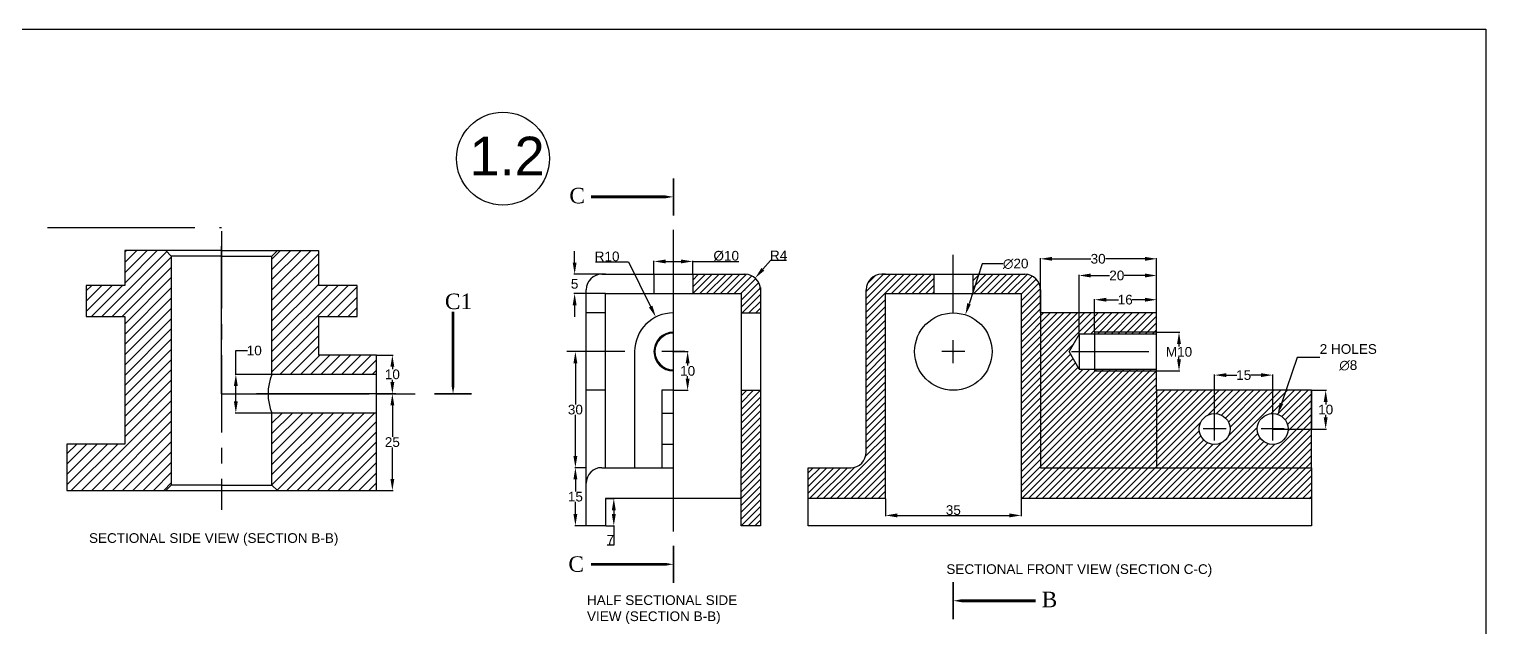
# Model space of a CAD drawing. Header units: inches. Extents: x 0 to 1898, y 0 to 464.
# Drawn here: x 192.3 to 568.6, y 249.7 to 404.2 of the extents above; entities that cross this region are included whole.
import ezdxf

# ---------------------------------------------------------------- set-up
doc = ezdxf.new("R2010")
doc.units = ezdxf.units.IN
doc.header["$LTSCALE"] = 8
doc.header["$MEASUREMENT"] = 0
for name, pattern in [('CENTER2', [28.575, 19.05, -3.175, 3.175, -3.175]), ('CENTERX2', [4, 2.5, -0.5, 0.5, -0.5]), ('DASHEDX2', [1.5, 1, -0.5])]:
    doc.linetypes.add(name, pattern=pattern)
doc.styles.get("Standard").update_dxf_attribs({"font": 'arial.ttf'})
doc.dimstyles.get("Standard").update_dxf_attribs({"dimtxt": 2.5, "dimasz": 3, "dimexe": 0.18, "dimexo": 0.0625, "dimgap": 0.09, "dimtad": 0, "dimtih": 1, "dimtoh": 1, "dimdec": 0, "dimzin": 0, "dimdsep": 46, "dimtxsty": 'Standard', "dimcen": 0.09, "dimclrd": 3, "dimclre": 3, "dimclrt": 3, "dimadec": 0, "dimazin": 0, "dimtfac": 1, "dimtdec": 0, "dimtofl": 0, "dimtmove": 0, "dimatfit": 3, "dimfxl": 1, "dimtolj": 1, "dimtzin": 0, "dimarcsym": 0})
pattern_1 = [(45, (-667.8985, -31.1726), (-0.8838835, 0.8838835), [])]

# ---------------------------------------------------------------- blocks, each defined once
blk = doc.blocks.new('*D1')
at = {"color": 3, "lineweight": -2, "transparency": 16777216}
for p, q in [((483.63, 325.86), (489.54, 325.86)), ((489.36, 322.86), (489.36, 322.15)), ((489.36, 318.86), (489.36, 319.42)), ((483.63, 315.86), (489.54, 315.86))]:
    blk.add_line(p, q, dxfattribs=at)
at = {"color": 3, "transparency": 16777216}
for points in [[(488.86, 322.86), (489.86, 322.86), (489.36, 325.86)], [(488.86, 318.86), (489.86, 318.86), (489.36, 315.86)]]:
    blk.add_solid(points, dxfattribs=at)
at = {"layer": 'Defpoints', "color": 0, "transparency": 16777216}
for p in [(483.57, 325.86), (483.57, 315.86), (489.36, 315.86)]:
    blk.add_point(p, dxfattribs=at)
at = {"color": 3, "transparency": 16777216, "insert": (489.36, 320.79), "char_height": 2.5, "attachment_point": 5}
blk.add_mtext('\\A1;M10', dxfattribs=at)
blk = doc.blocks.new('*D7')
at = {"color": 3, "linetype": 'Continuous', "lineweight": -2, "transparency": 16777216}
for p, q in [((282.13, 309.97), (286.35, 309.97)), ((286.17, 306.97), (286.17, 298.84)), ((286.17, 287.97), (286.17, 296.11)), ((282.13, 284.97), (286.35, 284.97))]:
    blk.add_line(p, q, dxfattribs=at)
at = {"color": 3, "linetype": 'Continuous', "transparency": 16777216}
for points in [[(285.67, 306.97), (286.67, 306.97), (286.17, 309.97)], [(285.67, 287.97), (286.67, 287.97), (286.17, 284.97)]]:
    blk.add_solid(points, dxfattribs=at)
at = {"layer": 'Defpoints', "color": 0, "linetype": 'Continuous', "transparency": 16777216}
for p in [(282.07, 309.97), (282.07, 284.97), (286.17, 284.97)]:
    blk.add_point(p, dxfattribs=at)
at = {"color": 3, "linetype": 'Continuous', "transparency": 16777216, "insert": (286.17, 297.47), "char_height": 2.5, "attachment_point": 5}
blk.add_mtext('\\A1;25', dxfattribs=at)
blk = doc.blocks.new('*D8')
at = {"color": 3, "linetype": 'Continuous', "lineweight": -2, "transparency": 16777216}
for p, q in [((245.74, 314.97), (245.74, 321.13)), ((245.74, 321.13), (248.74, 321.13)), ((255, 314.97), (245.56, 314.97)), ((245.74, 307.97), (245.74, 311.97)), ((255, 304.97), (245.56, 304.97))]:
    blk.add_line(p, q, dxfattribs=at)
at = {"color": 3, "linetype": 'Continuous', "transparency": 16777216}
for points in [[(245.24, 311.97), (246.24, 311.97), (245.74, 314.97)], [(245.24, 307.97), (246.24, 307.97), (245.74, 304.97)]]:
    blk.add_solid(points, dxfattribs=at)
at = {"layer": 'Defpoints', "color": 0, "linetype": 'Continuous', "transparency": 16777216}
for p in [(255.07, 314.97), (245.74, 304.97), (255.07, 304.97)]:
    blk.add_point(p, dxfattribs=at)
at = {"color": 3, "linetype": 'Continuous', "transparency": 16777216, "insert": (250.5, 321.13), "char_height": 2.5, "attachment_point": 5}
blk.add_mtext('\\A1;10', dxfattribs=at)
blk = doc.blocks.new('*D23')
at = {"color": 3, "linetype": 'Continuous', "lineweight": -2, "transparency": 16777216}
for p, q in [((282.13, 319.97), (286.35, 319.97)), ((286.17, 316.97), (286.17, 316.34)), ((286.17, 312.97), (286.17, 313.61)), ((282.13, 309.97), (286.35, 309.97))]:
    blk.add_line(p, q, dxfattribs=at)
at = {"color": 3, "linetype": 'Continuous', "transparency": 16777216}
for points in [[(285.67, 316.97), (286.67, 316.97), (286.17, 319.97)], [(285.67, 312.97), (286.67, 312.97), (286.17, 309.97)]]:
    blk.add_solid(points, dxfattribs=at)
at = {"layer": 'Defpoints', "color": 0, "linetype": 'Continuous', "transparency": 16777216}
for p in [(282.07, 319.97), (286.17, 319.97), (282.07, 309.97)]:
    blk.add_point(p, dxfattribs=at)
at = {"color": 3, "linetype": 'Continuous', "transparency": 16777216, "insert": (286.17, 314.97), "char_height": 2.5, "attachment_point": 5}
blk.add_mtext('\\A1;10', dxfattribs=at)
blk = doc.blocks.new('*D24')
at = {"color": 3, "linetype": 'Continuous', "lineweight": -2, "transparency": 16777216}
for p, q in [((463.57, 325.43), (463.57, 340.71)), ((466.57, 340.53), (471.39, 340.53)), ((480.57, 340.53), (475.19, 340.53)), ((483.57, 325.43), (483.57, 340.71))]:
    blk.add_line(p, q, dxfattribs=at)
at = {"color": 3, "linetype": 'Continuous', "transparency": 16777216}
for points in [[(466.57, 341.03), (466.57, 340.03), (463.57, 340.53)], [(480.57, 341.03), (480.57, 340.03), (483.57, 340.53)]]:
    blk.add_solid(points, dxfattribs=at)
at = {"layer": 'Defpoints', "color": 0, "linetype": 'Continuous', "transparency": 16777216}
for p in [(483.57, 340.53), (463.57, 325.36), (483.57, 325.36)]:
    blk.add_point(p, dxfattribs=at)
at = {"color": 3, "linetype": 'Continuous', "transparency": 16777216, "insert": (473.29, 340.53), "char_height": 2.5, "attachment_point": 5}
blk.add_mtext('\\A1;20', dxfattribs=at)
blk = doc.blocks.new('*D25')
at = {"color": 3, "linetype": 'Continuous', "lineweight": -2, "transparency": 16777216}
for p, q in [((467.57, 325.93), (467.57, 334.45)), ((470.57, 334.27), (473.71, 334.27)), ((480.57, 334.27), (477.24, 334.27)), ((483.57, 325.93), (483.57, 334.45))]:
    blk.add_line(p, q, dxfattribs=at)
at = {"color": 3, "linetype": 'Continuous', "transparency": 16777216}
for points in [[(470.57, 334.77), (470.57, 333.77), (467.57, 334.27)], [(480.57, 334.77), (480.57, 333.77), (483.57, 334.27)]]:
    blk.add_solid(points, dxfattribs=at)
at = {"layer": 'Defpoints', "color": 0, "linetype": 'Continuous', "transparency": 16777216}
for p in [(483.57, 334.27), (467.57, 325.86), (483.57, 325.86)]:
    blk.add_point(p, dxfattribs=at)
at = {"color": 3, "linetype": 'Continuous', "transparency": 16777216, "insert": (475.47, 334.27), "char_height": 2.5, "attachment_point": 5}
blk.add_mtext('\\A1;16', dxfattribs=at)
blk = doc.blocks.new('*D26')
at = {"color": 3, "linetype": 'Continuous', "lineweight": -2, "transparency": 16777216}
for p, q in [((438.52, 343.54), (435.13, 333.21)), ((443.95, 343.54), (438.52, 343.54)), ((430.98, 320.86), (431.16, 320.86)), ((431.07, 320.77), (431.07, 320.95))]:
    blk.add_line(p, q, dxfattribs=at)
at = {"color": 3, "linetype": 'Continuous', "transparency": 16777216}
blk.add_solid([(434.65, 333.37), (435.6, 333.06), (434.19, 330.36)], dxfattribs=at)
at = {"layer": 'Defpoints', "color": 0, "linetype": 'Continuous', "transparency": 16777216}
for p in [(434.19, 330.36), (427.94, 311.36)]:
    blk.add_point(p, dxfattribs=at)
at = {"color": 3, "linetype": 'Continuous', "transparency": 16777216, "insert": (447.18, 343.54), "char_height": 2.5, "attachment_point": 5}
blk.add_mtext('\\A1;∅20', dxfattribs=at)
blk = doc.blocks.new('*D27')
at = {"color": 3, "linetype": 'Continuous', "lineweight": -2, "transparency": 16777216}
for p, q in [((453.57, 330.93), (453.57, 345.02)), ((456.57, 344.84), (466.59, 344.84)), ((480.57, 344.84), (470.34, 344.84)), ((483.57, 330.93), (483.57, 345.02))]:
    blk.add_line(p, q, dxfattribs=at)
at = {"color": 3, "linetype": 'Continuous', "transparency": 16777216}
for points in [[(456.57, 345.34), (456.57, 344.34), (453.57, 344.84)], [(480.57, 345.34), (480.57, 344.34), (483.57, 344.84)]]:
    blk.add_solid(points, dxfattribs=at)
at = {"layer": 'Defpoints', "color": 0, "linetype": 'Continuous', "transparency": 16777216}
for p in [(453.57, 344.84), (453.57, 330.86), (483.57, 330.86)]:
    blk.add_point(p, dxfattribs=at)
at = {"color": 3, "linetype": 'Continuous', "transparency": 16777216, "insert": (468.47, 344.84), "char_height": 2.5, "attachment_point": 5}
blk.add_mtext('\\A1;30', dxfattribs=at)
blk = doc.blocks.new('*D28')
at = {"color": 3, "linetype": 'Continuous', "lineweight": -2, "transparency": 16777216}
for p, q in [((498.57, 300.93), (498.57, 314.97)), ((501.57, 314.79), (504.29, 314.79)), ((510.57, 314.79), (507.84, 314.79)), ((513.57, 300.93), (513.57, 314.97))]:
    blk.add_line(p, q, dxfattribs=at)
at = {"color": 3, "linetype": 'Continuous', "transparency": 16777216}
for points in [[(501.57, 315.29), (501.57, 314.29), (498.57, 314.79)], [(510.57, 315.29), (510.57, 314.29), (513.57, 314.79)]]:
    blk.add_solid(points, dxfattribs=at)
at = {"layer": 'Defpoints', "color": 0, "linetype": 'Continuous', "transparency": 16777216}
for p in [(513.57, 314.79), (498.57, 300.86), (513.57, 300.86)]:
    blk.add_point(p, dxfattribs=at)
at = {"color": 3, "linetype": 'Continuous', "transparency": 16777216, "insert": (506.07, 314.79), "char_height": 2.5, "attachment_point": 5}
blk.add_mtext('\\A1;15', dxfattribs=at)
blk = doc.blocks.new('*D29')
at = {"color": 3, "linetype": 'Continuous', "lineweight": -2, "transparency": 16777216}
for p, q in [((519.87, 319.37), (515.82, 307.49)), ((525.76, 319.37), (519.87, 319.37)), ((513.48, 300.86), (513.66, 300.86)), ((513.57, 300.77), (513.57, 300.95))]:
    blk.add_line(p, q, dxfattribs=at)
at = {"color": 3, "linetype": 'Continuous', "transparency": 16777216}
blk.add_solid([(515.35, 307.65), (516.3, 307.33), (514.86, 304.65)], dxfattribs=at)
at = {"layer": 'Defpoints', "color": 0, "linetype": 'Continuous', "transparency": 16777216}
for p in [(514.86, 304.65), (512.28, 297.08)]:
    blk.add_point(p, dxfattribs=at)
at = {"color": 3, "linetype": 'Continuous', "transparency": 16777216, "insert": (533.09, 319.37), "char_height": 2.5, "attachment_point": 5}
blk.add_mtext('\\A1;2 HOLES\\P∅8', dxfattribs=at)
blk = doc.blocks.new('*D30')
at = {"color": 3, "linetype": 'Continuous', "lineweight": -2, "transparency": 16777216}
for p, q in [((523.63, 310.86), (527.43, 310.86)), ((527.25, 307.86), (527.25, 307.23)), ((527.25, 303.86), (527.25, 304.5)), ((513.72, 300.86), (527.43, 300.86))]:
    blk.add_line(p, q, dxfattribs=at)
at = {"color": 3, "linetype": 'Continuous', "transparency": 16777216}
for points in [[(526.75, 307.86), (527.75, 307.86), (527.25, 310.86)], [(526.75, 303.86), (527.75, 303.86), (527.25, 300.86)]]:
    blk.add_solid(points, dxfattribs=at)
at = {"layer": 'Defpoints', "color": 0, "linetype": 'Continuous', "transparency": 16777216}
for p in [(523.57, 310.86), (527.25, 310.86), (513.66, 300.86)]:
    blk.add_point(p, dxfattribs=at)
at = {"color": 3, "linetype": 'Continuous', "transparency": 16777216, "insert": (527.25, 305.86), "char_height": 2.5, "attachment_point": 5}
blk.add_mtext('\\A1;10', dxfattribs=at)
blk = doc.blocks.new('*D34')
at = {"color": 3, "linetype": 'Continuous', "lineweight": -2, "transparency": 16777216}
for p, q in [((336.19, 290.86), (333.27, 290.86)), ((333.45, 287.86), (333.45, 284.73)), ((333.45, 278.86), (333.45, 282)), ((336.19, 275.86), (333.27, 275.86))]:
    blk.add_line(p, q, dxfattribs=at)
at = {"color": 3, "linetype": 'Continuous', "transparency": 16777216}
for points in [[(332.95, 287.86), (333.95, 287.86), (333.45, 290.86)], [(332.95, 278.86), (333.95, 278.86), (333.45, 275.86)]]:
    blk.add_solid(points, dxfattribs=at)
at = {"layer": 'Defpoints', "color": 0, "linetype": 'Continuous', "transparency": 16777216}
for p in [(336.25, 290.86), (333.45, 275.86), (336.25, 275.86)]:
    blk.add_point(p, dxfattribs=at)
at = {"color": 3, "linetype": 'Continuous', "transparency": 16777216, "insert": (333.45, 283.36), "char_height": 2.5, "attachment_point": 5}
blk.add_mtext('\\A1;15', dxfattribs=at)
blk = doc.blocks.new('*D35')
at = {"color": 3, "linetype": 'Continuous', "lineweight": -2, "transparency": 16777216}
for p, q in [((341.31, 282.86), (343.55, 282.86)), ((343.37, 279.86), (343.37, 278.86)), ((341.31, 275.86), (343.55, 275.86)), ((343.37, 275.86), (343.37, 270.85)), ((343.37, 270.85), (341.66, 270.85))]:
    blk.add_line(p, q, dxfattribs=at)
at = {"color": 3, "linetype": 'Continuous', "transparency": 16777216}
for points in [[(342.87, 279.86), (343.87, 279.86), (343.37, 282.86)], [(342.87, 278.86), (343.87, 278.86), (343.37, 275.86)]]:
    blk.add_solid(points, dxfattribs=at)
at = {"layer": 'Defpoints', "color": 0, "linetype": 'Continuous', "transparency": 16777216}
for p in [(341.25, 282.86), (341.25, 275.86), (343.37, 275.86)]:
    blk.add_point(p, dxfattribs=at)
at = {"color": 3, "linetype": 'Continuous', "transparency": 16777216, "insert": (342.47, 272.19), "char_height": 2.5, "attachment_point": 5}
blk.add_mtext('\\A1;7', dxfattribs=at)
blk = doc.blocks.new('*D36')
at = {"color": 3, "linetype": 'Continuous', "lineweight": -2, "transparency": 16777216}
for p, q in [((358.72, 320.86), (362.62, 320.86)), ((362.44, 317.86), (362.44, 317.23)), ((362.44, 313.86), (362.44, 314.5)), ((358.72, 310.86), (362.62, 310.86))]:
    blk.add_line(p, q, dxfattribs=at)
at = {"color": 3, "linetype": 'Continuous', "transparency": 16777216}
for points in [[(361.94, 317.86), (362.94, 317.86), (362.44, 320.86)], [(361.94, 313.86), (362.94, 313.86), (362.44, 310.86)]]:
    blk.add_solid(points, dxfattribs=at)
at = {"layer": 'Defpoints', "color": 0, "linetype": 'Continuous', "transparency": 16777216}
for p in [(358.66, 320.86), (358.66, 310.86), (362.44, 310.86)]:
    blk.add_point(p, dxfattribs=at)
at = {"color": 3, "linetype": 'Continuous', "transparency": 16777216, "insert": (362.44, 315.86), "char_height": 2.5, "attachment_point": 5}
blk.add_mtext('\\A1;10', dxfattribs=at)
blk = doc.blocks.new('*D37')
at = {"color": 3, "linetype": 'Continuous', "lineweight": -2, "transparency": 16777216}
for p, q in [((333.25, 343.86), (333.25, 346.86)), ((341.19, 340.86), (333.07, 340.86)), ((341.19, 335.86), (333.07, 335.86)), ((333.25, 332.86), (333.25, 329.86))]:
    blk.add_line(p, q, dxfattribs=at)
at = {"color": 3, "linetype": 'Continuous', "transparency": 16777216}
for points in [[(332.75, 343.86), (333.75, 343.86), (333.25, 340.86)], [(332.75, 332.86), (333.75, 332.86), (333.25, 335.86)]]:
    blk.add_solid(points, dxfattribs=at)
at = {"layer": 'Defpoints', "color": 0, "linetype": 'Continuous', "transparency": 16777216}
for p in [(333.25, 340.86), (341.25, 340.86), (341.25, 335.86)]:
    blk.add_point(p, dxfattribs=at)
at = {"color": 3, "linetype": 'Continuous', "transparency": 16777216, "insert": (333.25, 338.36), "char_height": 2.5, "attachment_point": 5}
blk.add_mtext('\\A1;5', dxfattribs=at)
blk = doc.blocks.new('*D38')
at = {"color": 3, "linetype": 'Continuous', "lineweight": -2, "transparency": 16777216}
for p, q in [((383.84, 344.38), (381.86, 342.13)), ((387.95, 344.38), (383.84, 344.38)), ((377.16, 336.86), (377.34, 336.86)), ((377.25, 336.77), (377.25, 336.95))]:
    blk.add_line(p, q, dxfattribs=at)
at = {"color": 3, "linetype": 'Continuous', "transparency": 16777216}
blk.add_solid([(381.49, 342.46), (382.24, 341.8), (379.89, 339.87)], dxfattribs=at)
at = {"layer": 'Defpoints', "color": 0, "linetype": 'Continuous', "transparency": 16777216}
for p in [(379.89, 339.87), (377.25, 336.86)]:
    blk.add_point(p, dxfattribs=at)
at = {"color": 3, "linetype": 'Continuous', "transparency": 16777216, "insert": (385.94, 345.72), "char_height": 2.5, "attachment_point": 5}
blk.add_mtext('\\A1;R4', dxfattribs=at)
blk = doc.blocks.new('*D39')
at = {"color": 3, "linetype": 'Continuous', "lineweight": -2, "transparency": 16777216}
for p, q in [((336.19, 320.86), (333.27, 320.86)), ((333.45, 317.86), (333.45, 307.23)), ((333.45, 293.86), (333.45, 304.5)), ((336.19, 290.86), (333.27, 290.86))]:
    blk.add_line(p, q, dxfattribs=at)
at = {"color": 3, "linetype": 'Continuous', "transparency": 16777216}
for points in [[(332.95, 317.86), (333.95, 317.86), (333.45, 320.86)], [(332.95, 293.86), (333.95, 293.86), (333.45, 290.86)]]:
    blk.add_solid(points, dxfattribs=at)
at = {"layer": 'Defpoints', "color": 0, "linetype": 'Continuous', "transparency": 16777216}
for p in [(336.25, 320.86), (333.45, 290.86), (336.25, 290.86)]:
    blk.add_point(p, dxfattribs=at)
at = {"color": 3, "linetype": 'Continuous', "transparency": 16777216, "insert": (333.45, 305.86), "char_height": 2.5, "attachment_point": 5}
blk.add_mtext('\\A1;30', dxfattribs=at)
blk = doc.blocks.new('*D40')
at = {"color": 3, "linetype": 'Continuous', "lineweight": -2, "transparency": 16777216}
for p, q in [((338.66, 344.08), (347.14, 344.08)), ((347.14, 344.08), (352.88, 332.51)), ((358.57, 320.86), (358.75, 320.86)), ((358.66, 320.77), (358.66, 320.95))]:
    blk.add_line(p, q, dxfattribs=at)
at = {"color": 3, "linetype": 'Continuous', "transparency": 16777216}
blk.add_solid([(353.33, 332.73), (352.43, 332.29), (354.22, 329.82)], dxfattribs=at)
at = {"layer": 'Defpoints', "color": 0, "linetype": 'Continuous', "transparency": 16777216}
for p in [(354.22, 329.82), (358.66, 320.86)]:
    blk.add_point(p, dxfattribs=at)
at = {"color": 3, "linetype": 'Continuous', "transparency": 16777216, "insert": (341.64, 345.45), "char_height": 2.5, "attachment_point": 5}
blk.add_mtext('\\A1;R10', dxfattribs=at)
blk = doc.blocks.new('*D41')
at = {"color": 3, "linetype": 'Continuous', "lineweight": -2, "transparency": 16777216}
for p, q in [((353.75, 340.93), (353.75, 344.34)), ((356.75, 344.16), (360.75, 344.16)), ((363.75, 340.93), (363.75, 344.34)), ((363.75, 344.16), (375.65, 344.16))]:
    blk.add_line(p, q, dxfattribs=at)
at = {"color": 3, "linetype": 'Continuous', "transparency": 16777216}
for points in [[(356.75, 344.66), (356.75, 343.66), (353.75, 344.16)], [(360.75, 344.66), (360.75, 343.66), (363.75, 344.16)]]:
    blk.add_solid(points, dxfattribs=at)
at = {"layer": 'Defpoints', "color": 0, "linetype": 'Continuous', "transparency": 16777216}
for p in [(363.75, 344.16), (353.75, 340.86), (363.75, 340.86)]:
    blk.add_point(p, dxfattribs=at)
at = {"color": 3, "linetype": 'Continuous', "transparency": 16777216, "insert": (372.41, 345.59), "char_height": 2.5, "attachment_point": 5}
blk.add_mtext('\\A1;%%C10', dxfattribs=at)
blk = doc.blocks.new('*D42')
at = {"color": 3, "linetype": 'Continuous', "lineweight": -2, "transparency": 16777216}
for p, q in [((413.57, 282.8), (413.57, 278.35)), ((448.57, 282.8), (448.57, 278.35)), ((416.57, 278.53), (445.57, 278.53))]:
    blk.add_line(p, q, dxfattribs=at)
at = {"color": 3, "linetype": 'Continuous', "transparency": 16777216}
for points in [[(416.57, 279.03), (416.57, 278.03), (413.57, 278.53)], [(445.57, 279.03), (445.57, 278.03), (448.57, 278.53)]]:
    blk.add_solid(points, dxfattribs=at)
at = {"layer": 'Defpoints', "color": 0, "linetype": 'Continuous', "transparency": 16777216}
for p in [(413.57, 282.86), (448.57, 282.86), (448.57, 278.53)]:
    blk.add_point(p, dxfattribs=at)
at = {"color": 3, "linetype": 'Continuous', "transparency": 16777216, "insert": (431.07, 279.89), "char_height": 2.5, "attachment_point": 5}
blk.add_mtext('\\A1;35', dxfattribs=at)

msp = doc.modelspace()

# ---------------------------------------------------------------- hatches: boundary and pattern name
at = {"linetype": 'Continuous'}
h = msp.add_hatch(dxfattribs=at)
h.set_pattern_fill('ANSI31', color=3, scale=15)
h.set_pattern_definition([(45, (900.503, -287.8976), (-1.3258252, 1.3258252), [])])
h.paths.add_polyline_path([(229.067, 345.56), (227.653, 346.974), (217.067, 346.974), (217.067, 337.974), (207.067, 337.974), (207.067, 329.974), (217.067, 329.974), (217.067, 296.974), (202.067, 296.974), (202.067, 284.974), (227.653, 284.974), (229.067, 286.388)])
h.paths.add_polyline_path([(282.067, 304.974), (255.067, 304.974), (255.067, 286.388), (256.482, 284.974), (282.067, 284.974), (282.067, 296.974)])
h.paths.add_polyline_path([(267.067, 329.974), (277.067, 329.974), (277.067, 337.974), (267.067, 337.974), (267.067, 346.974), (256.482, 346.974), (255.067, 345.56), (255.067, 314.974), (282.067, 314.974), (282.067, 319.974), (267.067, 319.974)])
h = msp.add_hatch(dxfattribs=at)
h.set_pattern_fill('ANSI31', color=3, scale=10)
h.set_pattern_definition(pattern_1)
edge = h.paths.add_edge_path()
edge.add_arc((377.25, 336.864), 4, 0, 90)
edge.add_line((377.25, 340.864), (363.75, 340.864))
edge.add_line((363.75, 340.864), (363.75, 335.864))
edge.add_line((363.75, 335.864), (376.25, 335.864))
edge.add_line((376.25, 335.864), (376.25, 330.864))
edge.add_line((376.25, 330.864), (381.25, 330.864))
edge.add_line((381.25, 330.864), (381.25, 336.864))
h = msp.add_hatch(dxfattribs=at)
h.set_pattern_fill('ANSI31', color=3, scale=10)
h.set_pattern_definition([(45, (-715.583, -31.1726), (-0.8838835, 0.8838835), [])])
h.paths.add_polyline_path([(448.566, 335.864), (436.066, 335.864), (436.066, 340.864), (449.566, 340.864, -0.4142136), (453.566, 336.864), (453.566, 290.864), (523.566, 290.864), (523.566, 282.864), (448.566, 282.864)])
h.paths.add_polyline_path([(408.566, 294.864), (408.566, 336.864, -0.4142136), (412.566, 340.864), (413.566, 340.864), (426.066, 340.864), (426.066, 335.864), (413.566, 335.864), (413.566, 282.864), (393.566, 282.864), (393.566, 290.864), (404.566, 290.864, 0.4142136)])
h.paths.add_polyline_path([(453.566, 330.864), (483.566, 330.864), (483.566, 325.864), (467.566, 325.864), (467.566, 325.364), (463.566, 325.364), (460.968, 320.864), (463.566, 316.364), (467.566, 316.364), (467.566, 315.864), (483.566, 315.864), (483.566, 310.864), (483.566, 290.864), (453.566, 290.864)], flags=17)
h.paths.add_polyline_path([(483.566, 310.864), (523.566, 310.864), (523.566, 300.864), (523.566, 290.864), (483.566, 290.864)], flags=17)
h.paths.add_polyline_path([(502.566, 300.864, 1), (494.566, 300.864, 1)], flags=16)
h.paths.add_polyline_path([(517.566, 300.864, 1), (509.566, 300.864, 1)], flags=16)
h.paths.add_polyline_path([(467.566, 325.864), (483.566, 325.864), (483.566, 325.364), (467.566, 325.364)], flags=16)
h.paths.add_polyline_path([(467.566, 316.364), (483.566, 316.364), (483.566, 315.864), (467.566, 315.864)], flags=16)
h = msp.add_hatch(dxfattribs=at)
h.set_pattern_fill('ANSI31', color=3, scale=10)
h.set_pattern_definition(pattern_1)
h.paths.add_polyline_path([(381.25, 310.864), (376.25, 310.864), (376.25, 290.864), (376.25, 282.864), (376.25, 275.864), (381.25, 275.864), (381.25, 290.864)])

# ---------------------------------------------------------------- linework, layer by layer
at = {"color": 242, "lineweight": 35, "true_color": 0xcd2027}
for p, q in [((358.75, 356.069), (358.75, 365.624)), ((306.623, 309.974), (297.067, 309.974)), ((358.75, 261.117), (358.75, 270.672)), ((431.066, 251.7), (431.066, 261.255))]:
    msp.add_line(p, q, dxfattribs=at)
at = {"color": 242, "linetype": 'CENTER2', "lineweight": 30, "ltscale": 0.25, "true_color": 0xcd2027}
for p, q in [((197.067, 352.969), (242.067, 352.969)), ((242.067, 309.974), (242.067, 352.969)), ((358.75, 274.367), (358.75, 352.361)), ((242.067, 309.974), (292.067, 309.974))]:
    msp.add_line(p, q, dxfattribs=at)
at = {"linetype": 'CENTERX2'}
for p, q in [((242.067, 351.974), (242.067, 279.974)), ((431.066, 330.864), (431.066, 345.864)), ((346.25, 320.864), (331.25, 320.864)), ((461.566, 320.864), (483.566, 320.864))]:
    msp.add_line(p, q, dxfattribs=at)
for p, q in [((242.067, 346.974), (217.067, 346.974)), ((217.067, 346.974), (217.067, 337.974)), ((229.067, 345.56), (227.653, 346.974)), ((242.067, 346.974), (236.043, 346.974)), ((242.067, 346.974), (267.067, 346.974)), ((255.067, 345.56), (256.482, 346.974)), ((267.067, 346.974), (267.067, 337.974)), ((242.067, 345.56), (229.067, 345.56)), ((229.067, 345.56), (229.067, 286.388)), ((242.067, 345.56), (255.067, 345.56)), ((255.067, 314.974), (255.067, 345.56)), ((340.25, 340.864), (377.657, 340.864)), ((358.75, 282.864), (358.75, 340.864)), ((363.75, 340.864), (363.75, 335.864)), ((412.566, 340.864), (449.566, 340.864)), ((413.566, 340.864), (412.566, 340.864)), ((426.066, 340.864), (426.066, 335.864)), ((436.066, 340.864), (436.066, 335.864)), ((207.067, 337.974), (207.067, 329.974)), ((217.067, 337.974), (207.067, 337.974)), ((277.067, 337.974), (267.067, 337.974)), ((277.067, 329.974), (277.067, 337.974)), ((336.25, 290.864), (336.25, 336.864)), ((341.25, 335.864), (376.25, 335.864)), ((341.25, 290.864), (341.25, 335.864)), ((376.25, 335.864), (376.25, 290.864)), ((381.25, 337.386), (381.25, 290.864)), ((408.566, 294.864), (408.566, 336.864)), ((413.566, 282.864), (413.566, 335.864)), ((413.566, 335.864), (448.566, 335.864)), ((448.566, 335.864), (448.566, 282.864)), ((453.566, 336.864), (453.566, 290.864)), ((207.067, 329.974), (217.067, 329.974)), ((217.067, 329.974), (217.067, 296.974)), ((267.067, 329.974), (277.067, 329.974)), ((267.067, 329.974), (267.067, 319.974)), ((376.25, 330.864), (381.25, 330.864)), ((483.566, 330.864), (453.566, 330.864)), ((483.566, 310.864), (483.566, 330.864)), ((463.566, 325.364), (460.968, 320.864)), ((483.566, 325.364), (463.566, 325.364)), ((463.566, 325.364), (463.566, 316.364)), ((483.566, 325.864), (467.566, 325.864)), ((467.566, 325.864), (467.566, 315.864)), ((483.566, 320.864), (483.566, 325.864)), ((483.566, 315.864), (483.566, 325.364)), ((282.067, 319.974), (267.067, 319.974)), ((282.067, 314.974), (282.067, 319.974)), ((348.75, 320.864), (348.75, 290.864)), ((463.566, 316.364), (460.968, 320.864)), ((463.566, 316.364), (483.566, 316.364)), ((282.067, 314.974), (255.067, 314.974)), ((467.566, 315.864), (483.566, 315.864)), ((358.75, 310.864), (355.75, 310.864)), ((355.75, 310.864), (355.75, 290.864)), ((376.25, 310.864), (381.25, 310.864)), ((523.566, 310.864), (483.566, 310.864)), ((483.566, 310.864), (483.566, 290.864)), ((523.566, 290.864), (523.566, 310.864)), ((523.566, 310.864), (523.566, 300.864)), ((282.067, 304.974), (255.067, 304.974)), ((255.067, 286.388), (255.067, 304.974)), ((282.067, 296.974), (282.067, 304.974)), ((217.067, 296.974), (202.067, 296.974)), ((202.067, 296.974), (202.067, 284.974)), ((282.067, 284.974), (282.067, 296.974)), ((336.25, 275.864), (336.25, 290.864)), ((340.25, 290.864), (358.75, 290.864)), ((381.25, 290.864), (381.25, 275.864)), ((393.566, 275.864), (393.566, 290.864)), ((393.566, 290.864), (404.566, 290.864)), ((453.566, 290.864), (523.566, 290.864)), ((523.566, 290.864), (523.566, 275.864)), ((229.067, 286.388), (227.653, 284.974)), ((242.067, 286.388), (229.067, 286.388)), ((242.067, 286.388), (255.067, 286.388)), ((255.067, 286.388), (256.482, 284.974)), ((202.067, 284.974), (242.067, 284.974)), ((242.067, 284.974), (282.067, 284.974)), ((376.25, 282.864), (341.25, 282.864)), ((341.25, 282.864), (341.25, 275.864)), ((376.25, 275.864), (376.25, 282.864)), ((413.566, 282.864), (393.566, 282.864)), ((523.566, 282.864), (448.566, 282.864)), ((341.25, 275.864), (336.25, 275.864)), ((381.25, 275.864), (376.25, 275.864)), ((523.566, 275.864), (393.566, 275.864))]:
    msp.add_line(p, q)
at = {"linetype": 'DASHEDX2'}
for p, q in [((353.75, 340.864), (353.75, 335.864)), ((341.25, 330.864), (336.25, 330.864)), ((341.25, 310.864), (336.25, 310.864)), ((358.75, 304.864), (355.75, 304.864)), ((358.75, 296.864), (355.75, 296.864))]:
    msp.add_line(p, q, dxfattribs=at)
at = {"linetype": 'CENTER2'}
for p, q in [((358.75, 317.909), (358.75, 323.819)), ((431.066, 317.909), (431.066, 323.819)), ((361.705, 320.864), (355.795, 320.864)), ((434.021, 320.864), (428.111, 320.864)), ((287.067, 309.974), (251.067, 309.974)), ((498.566, 297.909), (498.566, 303.819)), ((513.566, 297.909), (513.566, 303.819)), ((501.521, 300.864), (495.611, 300.864)), ((516.521, 300.864), (510.611, 300.864))]:
    msp.add_line(p, q, dxfattribs=at)
at = {"linetype": 'Continuous'}
for p, q in [((282.067, 304.974), (282.067, 314.974)), ((376.25, 282.864), (376.25, 290.864))]:
    msp.add_line(p, q, dxfattribs=at)
msp.add_lwpolyline([(0, 404.203), (568.625, 404.203), (568.625, 0), (0, 0)], close=True, dxfattribs=at)
at = {"color": 242, "true_color": 0xcd2027}
for points in [[(358.75, 360.846, 0, 2.25, 0), (352.5, 360.846, 0.75, 0.75, 0), (337.5, 360.846, 0.75, 0.75, 0)], [(301.845, 309.974, 0, 2.25, 0), (301.845, 316.224, 0.75, 0.75, 0), (301.845, 331.224, 0.75, 0.75, 0)], [(358.75, 265.895, 0, 2.25, 0), (352.5, 265.895, 0.75, 0.75, 0), (337.5, 265.895, 0.75, 0.75, 0)], [(431.066, 256.477, 0, 2.25, 0), (437.316, 256.477, 0.75, 0.75, 0), (452.316, 256.477, 0.75, 0.75, 0)]]:
    msp.add_lwpolyline(points, format="xyseb", dxfattribs=at)
at = {"linetype": 'Continuous'}
msp.add_circle((314.735, 370.746), 12, dxfattribs=at)
for centre, radius in [((431.066, 320.864), 10), ((498.566, 300.864), 4), ((513.566, 300.864), 4)]:
    msp.add_circle(centre, radius)
for centre, radius, start, end in [((340.25, 336.864), 4, 90, 180), ((377.25, 336.864), 4, 360, 90), ((358.75, 320.864), 4.75, 90, 270), ((267.067, 309.974), 13, 157.38014, 202.61986), ((340.25, 286.864), 4, 90, 180)]:
    msp.add_arc(centre, radius, start, end, dxfattribs=at)
for centre, radius, start, end in [((412.566, 336.864), 4, 90, 180), ((449.566, 336.864), 4, 0, 90), ((358.75, 320.864), 10, 90, 180), ((358.75, 320.864), 5, 90, 270), ((404.566, 294.864), 4, 270, 0)]:
    msp.add_arc(centre, radius, start, end)

# ---------------------------------------------------------------- texts
at = {"attachment_point": 1}
for s, width, heights, insert, char_height in [('1.2', 25.87837, [0], (306.1, 376.401), 10), ('{\\C3;SECTIONAL SIDE VIEW (SECTION B-B)}', 66.0283, [3.004], (207.808, 273.929), 2.5), ('{\\C3;SECTIONAL FRONT VIEW (SECTION C-C)}', 71.81459, [0], (429.266, 265.902), 2.5), ('{\\C3;HALF SECTIONAL SIDE VIEW (SECTION B-B)}', 47.39764, [0], (336.439, 257.886), 2.5)]:
    msp.add_mtext_dynamic_manual_height_columns(s, width=width, gutter_width=12.5, heights=heights, dxfattribs=dict(at, insert=insert, char_height=char_height))
at = {"color": 242, "true_color": 0xcd2027, "char_height": 4}
for s, insert, attachment_point in [('{\\fTimes New Roman|b0|i0|c0|p18;C}', (335.928, 363.175), 3), ('{\\fTimes New Roman|b0|i0|c0|p18;C1}', (299.742, 335.847), 1), ('{\\fTimes New Roman|b0|i0|c0|p18;C}', (335.671, 267.955), 3), ('{\\fTimes New Roman|b0|i0|c0|p18;B}', (453.888, 258.806), 1)]:
    msp.add_mtext_dynamic_manual_height_columns(s, width=4.10595, gutter_width=12.5, heights=[0], dxfattribs=dict(at, insert=insert, attachment_point=attachment_point))

# ---------------------------------------------------------------- dimensions: what is measured, and where the dimension line sits
at = {"linetype": 'Continuous'}
for base, p1, p2, picture, middle in [((333.249, 340.864), (341.25, 335.864), (341.25, 340.864), '*D37', (333.249, 338.364)), ((333.455, 290.864), (336.25, 320.864), (336.25, 290.864), '*D39', (333.455, 305.864)), ((362.443, 310.864), (358.66, 320.864), (358.66, 310.864), '*D36', (362.443, 315.864)), ((333.455, 275.864), (336.25, 290.864), (336.25, 275.864), '*D34', (333.455, 283.364))]:
    dim = msp.add_linear_dim(base=base, p1=p1, p2=p2, angle=90, dimstyle='Standard', override={"dimtad": 1}, dxfattribs=at)
    dim.commit()
    dim.dimension.update_dxf_attribs({"geometry": picture, "text_midpoint": middle})
dim = msp.add_radius_dim(center=(358.66, 320.864), mpoint=(354.215, 329.822), dimstyle='Standard', override={"dimtad": 1}, dxfattribs=at)
dim.commit()
dim.dimension.update_dxf_attribs({"geometry": '*D40', "text_midpoint": (341.639, 344.081), "dimtype": 164})
dim = msp.add_linear_dim(base=(363.75, 344.158), p1=(353.75, 340.864), p2=(363.75, 340.864), text='%%C<>', dimstyle='Standard', override={"dimtad": 1}, dxfattribs=at)
dim.commit()
dim.dimension.update_dxf_attribs({"geometry": '*D41', "text_midpoint": (372.414, 344.158), "dimtype": 160})
dim = msp.add_radius_dim(center=(377.25, 336.864), mpoint=(379.887, 339.872), dimstyle='Standard', override={"dimtad": 1}, dxfattribs=at)
dim.commit()
dim.dimension.update_dxf_attribs({"geometry": '*D38', "text_midpoint": (385.942, 345.724)})
for base, p1, p2, picture, middle in [((453.566, 344.845), (483.566, 330.864), (453.566, 330.864), '*D27', (468.466, 344.845)), ((483.566, 340.532), (463.566, 325.364), (483.566, 325.364), '*D24', (473.292, 340.532)), ((483.566, 334.272), (467.566, 325.864), (483.566, 325.864), '*D25', (475.473, 334.272))]:
    dim = msp.add_linear_dim(base=base, p1=p1, p2=p2, dimstyle='Standard', dxfattribs=at)
    dim.commit()
    dim.dimension.update_dxf_attribs({"geometry": picture, "text_midpoint": middle, "dimtype": 160})
dim = msp.add_diameter_dim_2p(p1=(427.943, 311.364), p2=(434.188, 330.364), dimstyle='Standard', dxfattribs=at)
dim.commit()
dim.dimension.update_dxf_attribs({"geometry": '*D26', "text_midpoint": (447.182, 343.538), "dimtype": 163})
dim = msp.add_linear_dim(base=(489.364, 315.864), p1=(483.566, 325.864), p2=(483.566, 315.864), angle=90, text='M10', dimstyle='Standard')
dim.commit()
dim.dimension.update_dxf_attribs({"geometry": '*D1', "text_midpoint": (489.364, 320.788), "dimtype": 160})
dim = msp.add_diameter_dim_2p(p1=(512.275, 297.078), p2=(514.856, 304.65), text='2 HOLES\\P<>', dimstyle='Standard', dxfattribs=at)
dim.commit()
dim.dimension.update_dxf_attribs({"geometry": '*D29', "text_midpoint": (533.089, 319.366), "dimtype": 163})
dim = msp.add_linear_dim(base=(245.737, 304.974), p1=(255.067, 314.974), p2=(255.067, 304.974), angle=90, dimstyle='Standard', dxfattribs=at)
dim.commit()
dim.dimension.update_dxf_attribs({"geometry": '*D8', "text_midpoint": (250.495, 321.129), "dimtype": 160})
for base, p1, p2, picture, middle in [((286.171, 319.974), (282.067, 309.974), (282.067, 319.974), '*D23', (286.171, 314.974)), ((286.171, 284.974), (282.067, 309.974), (282.067, 284.974), '*D7', (286.171, 297.474)), ((527.25, 310.864), (513.656, 300.864), (523.566, 310.864), '*D30', (527.25, 305.864))]:
    dim = msp.add_linear_dim(base=base, p1=p1, p2=p2, angle=90, dimstyle='Standard', dxfattribs=at)
    dim.commit()
    dim.dimension.update_dxf_attribs({"geometry": picture, "text_midpoint": middle})
dim = msp.add_linear_dim(base=(513.566, 314.793), p1=(498.566, 300.864), p2=(513.566, 300.864), dimstyle='Standard', dxfattribs=at)
dim.commit()
dim.dimension.update_dxf_attribs({"geometry": '*D28', "text_midpoint": (506.066, 314.793)})
dim = msp.add_linear_dim(base=(343.372, 275.864), p1=(341.25, 282.864), p2=(341.25, 275.864), angle=90, dimstyle='Standard', override={"dimtad": 1}, dxfattribs=at)
dim.commit()
dim.dimension.update_dxf_attribs({"geometry": '*D35', "text_midpoint": (342.473, 270.852), "dimtype": 160})
dim = msp.add_linear_dim(base=(448.566, 278.525), p1=(413.566, 282.864), p2=(448.566, 282.864), dimstyle='Standard', override={"dimtad": 1}, dxfattribs=at)
dim.commit()
dim.dimension.update_dxf_attribs({"geometry": '*D42', "text_midpoint": (431.066, 279.893)})

doc.saveas('drawing.dxf')
